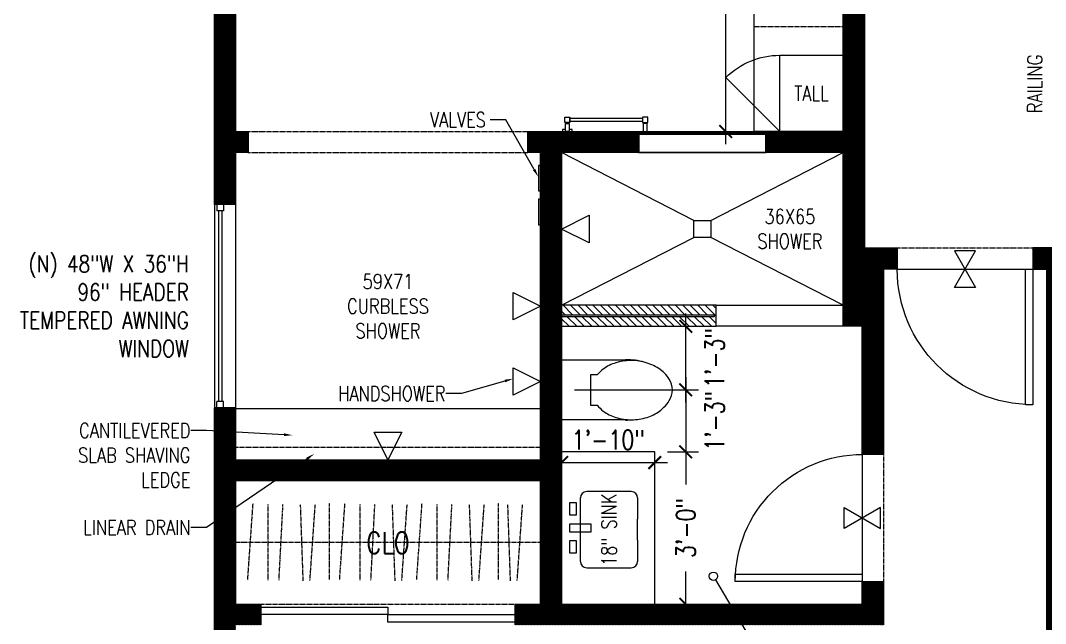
# Model space of a CAD drawing. Header units: inches. Extents: x -1 to 4116, y -71 to 1384.
# Drawn here: x 2699.9 to 2941.9, y 461.5 to 603.8 of the extents above; entities that cross this region are included whole.
import ezdxf
from ezdxf import colors
from ezdxf.entities.mleader import LeaderData, LeaderLine
from ezdxf.enums import TextEntityAlignment as Align
from ezdxf.math import Vec2, Vec3

# ---------------------------------------------------------------- set-up
doc = ezdxf.new("R2010")
doc.units = ezdxf.units.IN
doc.header["$MEASUREMENT"] = 0
doc.linetypes.add('HIDDEN2', pattern=[0.1875, 0.125, -0.0625])
doc.layers.get('DEFPOINTS').update_dxf_attribs({"color": 92, "lineweight": 15})
for name, color, linetype in [('A-ANNO', 3, 'Continuous'), ('A-ANNO - NEW', 3, 'Continuous'), ('A-ANNO-ROOMTAG-NEW', 2, 'Continuous'), ('A-APPL-NEWW', 1, 'Continuous'), ('A-CASE-BLW', 1, 'HIDDEN2'), ('A-CASE-NEW', 2, 'Continuous'), ('A-CASE-OVER', 1, 'HIDDEN2'), ('A-CLNG-HEAD', 1, 'HIDDEN2'), ('A-DIM-CONS', 2, 'Continuous'), ('A-DOOR-NEW', 2, 'Continuous'), ('A-FLOR-SILL', 8, 'Continuous'), ('A-GLAZ', 1, 'Continuous'), ('A-GLAZ-NEW', 1, 'Continuous'), ('A-PFIX', 2, 'Continuous'), ('A-WALL-HTCH-F', 252, 'Continuous'), ('A-WALL-NEW', 4, 'Continuous')]:
    doc.layers.add(name, color=color, linetype=linetype)
doc.styles.add('ccTXT', font='ROMANS.shx', dxfattribs={"width": 0.8})
doc.styles.add('EDGTXT', font='ROMANS.shx')
doc.dimstyles.new('DIM48$0', dxfattribs={"dimscale": 48, "dimtxt": 0.09375, "dimasz": 0.0625, "dimexe": 0.0625, "dimexo": 0.0625, "dimgap": 0.0625, "dimtad": 0, "dimdec": 8, "dimrnd": 0.125, "dimzin": 3, "dimdsep": 46, "dimlunit": 4, "dimtxsty": 'ccTXT', "dimblk": 'ARCHTICK', "dimblk1": 'ARCHTICK', "dimblk2": 'ARCHTICK', "dimsah": 1, "dimcen": 0.09375, "dimdle": 0.0625, "dimclrd": 2, "dimclre": 1, "dimclrt": 256, "dimadec": 0, "dimazin": 0, "dimtfac": 0.6, "dimtdec": 4, "dimtix": 1, "dimtmove": 2, "dimatfit": 3, "dimldrblk": 'ARCHTICK', "dimfxl": 1, "dimtvp": 1, "dimfrac": 2, "dimtolj": 1, "dimtzin": 0, "dimarcsym": 0})
pattern_1 = [(45, (0.0164, 0.01056), (-0.0883883476, 0.0883883476), [])]

# ---------------------------------------------------------------- blocks, each defined once
blk = doc.blocks.new('*U393')
for p, q in [((0, 5), (48, 5)), ((0, 5), (48, 5)), ((0, 2.875), (0, 4.375)), ((0, 4.375), (1.5, 4.375)), ((0, 2.875), (1.5, 2.875)), ((1.5, 2.875), (1.5, 4.375)), ((1.5, 4), (46.5, 4)), ((1.5, 3.25), (46.5, 3.25)), ((46.5, 2.875), (46.5, 4.375)), ((48, 4.375), (46.5, 4.375)), ((48, 2.875), (46.5, 2.875)), ((48, 2.875), (48, 4.375))]:
    blk.add_line(p, q)
at = {"flags": 128}
for points in [[(0, 0), (0, 5), (0, 5), (0, 5)], [(48, 0), (48, 5), (48, 5), (48, 5)]]:
    blk.add_lwpolyline(points, dxfattribs=at)
at = {"layer": 'A-FLOR-SILL'}
blk.add_line((0, 0), (48, 0), dxfattribs=at)
at = {"layer": 'A-GLAZ', "color": 8}
blk.add_line((0, 0), (48, 0), dxfattribs=at)
blk = doc.blocks.new('Towel Warmer ICO 20x48')
for points in [[(-18.8125, -1.875), (-17.9375, -1.875), (-17.9375, 0), (-18.8125, 0)], [(0.4375, -1.875), (-0.4375, -1.875), (-0.4375, 0), (0.4375, 0)], [(-19, -3.375), (-17.75, -3.375), (-17.75, -2.125), (-19, -2.125)], [(-18.6875, -1.875), (-18.0625, -1.875), (-18.0625, -2.125), (-18.6875, -2.125)], [(-17.75, -2.375), (-0.625, -2.375), (-0.625, -3.125), (-17.75, -3.125)], [(0.625, -3.375), (-0.625, -3.375), (-0.625, -2.125), (0.625, -2.125)], [(0.3125, -1.875), (-0.3125, -1.875), (-0.3125, -2.125), (0.3125, -2.125)]]:
    blk.add_lwpolyline(points, close=True)
blk.add_lwpolyline([(0.4375, -0.5), (1.125, -0.5), (1.125, 0), (-1.125, 0), (-1.125, -0.5), (-0.4375, -0.5)])
blk = doc.blocks.new('*U486')
at = {"linetype": 'ByBlock'}
blk.add_lwpolyline([(0, 0), (0, -32), (1.75, -32), (1.75, 0)], close=True, dxfattribs=at)
blk.add_arc((0, 0), 32, 270, 0, dxfattribs=at)
blk = doc.blocks.new('*U487')
at = {"linetype": 'ByBlock'}
blk.add_lwpolyline([(0, 0), (0, -30), (1.75, -30), (1.75, 0)], close=True, dxfattribs=at)
blk.add_arc((0, 0), 30, 270, 0, dxfattribs=at)
blk = doc.blocks.new('*U87')
at = {"color": 0, "linetype": 'ByBlock'}
for p, q in [((0, -7.11), (0, 7.11)), ((0, 7.11), (15.11, 7.11)), ((15.11, -7.11), (0, -7.11))]:
    blk.add_line(p, q, dxfattribs=at)
blk.add_lwpolyline([(24.13, -4.09, 0.06085), (25.42, -2.54, 0.143932), (26.16, 0, 0.143932), (25.42, 2.54, 0.107177), (22.93, 5.03, 0.077997), (19.52, 6.53, 0.141546), (12.76, 6.39, 0.085426), (9.83, 4.9, 0.066386), (8.4, 3.51), (6.82, 3.51), (6.82, -3.61), (8.4, -3.61, 0.066386), (9.83, -5, 0.085426), (12.76, -6.49, 0.074934), (16.47, -7.05, 0.074935), (20.18, -6.49, 0.085426), (23.12, -5, 0.047542)], format="xyb", close=True, dxfattribs=at)
for centre, start, end in [((15.11, -9.99), 75.0711, 90), ((15.11, 9.99), 270, 275.1954)]:
    blk.add_arc(centre, 17.11, start, end, dxfattribs=at)
blk = doc.blocks.new('*U362')
at = {"color": 0, "linetype": 'ByBlock'}
for p, q in [((4.5, 2.5), (4.5, 7.5)), ((18, 7.5), (18, 2.5)), ((4.5, -7.5), (4.5, -2.5)), ((18, -2.5), (18, -7.5))]:
    blk.add_line(p, q, dxfattribs=at)
at = {"color": 0}
for p, q in [((16.5, 9), (6, 9)), ((4.5, -2.5), (4.5, 2.5)), ((18, -2.5), (18, 2.5)), ((6, -9), (16.5, -9))]:
    blk.add_line(p, q, dxfattribs=at)
at = {"color": 0, "linetype": 'ByBlock'}
for centre, start, end in [((6, 7.5), 90, 180), ((16.5, 7.5), 0, 90), ((6, -7.5), 180, 270), ((16.5, -7.5), 270, 0)]:
    blk.add_arc(centre, 1.5, start, end, dxfattribs=at)
blk = doc.blocks.new('*U88')
at = {"color": 0, "linetype": 'ByBlock'}
blk.add_line((-0.0411, 0), (0.0411, 0), dxfattribs=at)
blk.add_lwpolyline([(-0.0675, 0.135), (0.0675, 0.135), (0, 0)], close=True, dxfattribs=at)
at = {"style": 'EDGTXT', "flags": 8}
blk.add_attdef('#LINE1', text='', height=0.125, dxfattribs=at).set_placement((0, 0.1931), align=Align.BOTTOM_CENTER)
blk = doc.blocks.new('*U510')
at = {"linetype": 'ByBlock'}
blk.add_lwpolyline([(0, 0), (30, 0), (30, 1.75), (0, 1.75)], close=True, dxfattribs=at)
blk = doc.blocks.new('*U283')
at = {"layer": 'A-FLOR-SILL'}
blk.add_line((-15, 0), (15, 0), dxfattribs=at)
blk.add_lwpolyline([(-2.51, 4.32), (2.51, -4.32), (-2.51, -4.32), (2.51, 4.32)], close=True, dxfattribs=at)
blk = doc.blocks.new('*U53')
at = {"layer": 'A-FLOR-SILL'}
blk.add_line((-16, 0), (16, 0), dxfattribs=at)
blk.add_lwpolyline([(-2.51, 4.32), (2.51, -4.32), (-2.51, -4.32), (2.51, 4.32)], close=True, dxfattribs=at)
blk = doc.blocks.new('_ArchTick')
at = {"color": 0, "linetype": 'ByBlock', "const_width": 0.15}
blk.add_lwpolyline([(-0.5, -0.5), (0.5, 0.5)], dxfattribs=at)
blk = doc.blocks.new('*D566')
at = {"layer": 'A-DIM-CONS', "color": 2, "lineweight": -2, "transparency": 16777216}
for p, q in [((2856.97, 504.99), (2856.97, 494.27)), ((2856.97, 462.99), (2856.97, 473.7))]:
    blk.add_line(p, q, dxfattribs=at)
at = {"layer": 'A-DIM-CONS', "color": 1, "lineweight": -2, "transparency": 16777216}
blk.add_line((2852.66, 501.99), (2859.97, 501.99), dxfattribs=at)
at = {"layer": 'DEFPOINTS', "color": 0, "transparency": 16777216}
for p in [(2849.66, 501.99), (2856.97, 465.99), (2856.97, 465.99)]:
    blk.add_point(p, dxfattribs=at)
at = {"layer": 'A-DIM-CONS', "color": 2, "lineweight": -2, "transparency": 16777216, "xscale": 3, "yscale": 3, "zscale": 3}
for p, rotation in [((2856.97, 501.99), 90), ((2856.97, 465.99), 270)]:
    blk.add_blockref('_ArchTick', p, dxfattribs=dict(at, rotation=rotation))
at = {"layer": 'A-DIM-CONS', "transparency": 16777216, "insert": (2856.97, 483.99), "char_height": 4.5, "attachment_point": 5, "rotation": 90, "style": 'ccTXT'}
blk.add_mtext('\\A1;3\'-0"', dxfattribs=at)
blk = doc.blocks.new('*D567')
at = {"layer": 'A-DIM-CONS', "color": 2, "lineweight": -2, "transparency": 16777216}
for p, q in [((2827.66, 499.46), (2824.66, 499.46)), ((2827.66, 499.46), (2849.66, 499.46)), ((2849.66, 499.46), (2852.66, 499.46))]:
    blk.add_line(p, q, dxfattribs=at)
at = {"layer": 'DEFPOINTS', "color": 0, "transparency": 16777216}
for p in [(2827.66, 499.46), (2849.66, 499.46), (2849.66, 499.46)]:
    blk.add_point(p, dxfattribs=at)
at = {"layer": 'A-DIM-CONS', "color": 2, "lineweight": -2, "transparency": 16777216, "xscale": 3, "yscale": 3, "zscale": 3}
blk.add_blockref('_ArchTick', (2827.66, 499.46), dxfattribs=at)
at = {"layer": 'A-DIM-CONS', "color": 2, "lineweight": -2, "transparency": 16777216, "xscale": 3, "yscale": 3, "zscale": 3, "rotation": 180}
blk.add_blockref('_ArchTick', (2849.66, 499.46), dxfattribs=at)
at = {"layer": 'A-DIM-CONS', "transparency": 16777216, "insert": (2838.66, 504.82), "char_height": 4.5, "attachment_point": 5, "style": 'ccTXT'}
blk.add_mtext('\\A1;1\'-10"', dxfattribs=at)
blk = doc.blocks.new('*D568')
at = {"layer": 'A-DIM-CONS', "color": 2, "lineweight": -2, "transparency": 16777216}
for p, q in [((2866.41, 702.12), (2866.41, 657.22)), ((2866.41, 574.62), (2866.41, 619.51))]:
    blk.add_line(p, q, dxfattribs=at)
at = {"layer": 'DEFPOINTS', "color": 0, "transparency": 16777216}
for p in [(2866.41, 699.12), (2866.41, 577.62), (2866.41, 577.62)]:
    blk.add_point(p, dxfattribs=at)
at = {"layer": 'A-DIM-CONS', "color": 2, "lineweight": -2, "transparency": 16777216, "xscale": 3, "yscale": 3, "zscale": 3}
for p, rotation in [((2866.41, 699.12), 90), ((2866.41, 577.62), 270)]:
    blk.add_blockref('_ArchTick', p, dxfattribs=dict(at, rotation=rotation))
at = {"layer": 'A-DIM-CONS', "transparency": 16777216, "insert": (2866.41, 638.37), "char_height": 4.5, "attachment_point": 5, "rotation": 90, "style": 'ccTXT'}
blk.add_mtext('\\A1;10\'-1 1/2"', dxfattribs=at)
blk = doc.blocks.new('*D570')
at = {"layer": 'A-DIM-CONS', "color": 2, "lineweight": -2, "transparency": 16777216}
blk.add_line((2856.97, 513.62), (2856.97, 534.62), dxfattribs=at)
at = {"layer": 'A-DIM-CONS', "color": 1, "lineweight": -2, "transparency": 16777216}
for p, q in [((2830.66, 531.62), (2859.97, 531.62)), ((2830.66, 516.62), (2859.97, 516.62))]:
    blk.add_line(p, q, dxfattribs=at)
at = {"layer": 'DEFPOINTS', "color": 0, "transparency": 16777216}
for p in [(2827.66, 531.62), (2856.97, 531.62), (2827.66, 516.62)]:
    blk.add_point(p, dxfattribs=at)
at = {"layer": 'A-DIM-CONS', "color": 2, "lineweight": -2, "transparency": 16777216, "xscale": 3, "yscale": 3, "zscale": 3}
for p, rotation in [((2856.97, 531.62), 90), ((2856.97, 516.62), 270)]:
    blk.add_blockref('_ArchTick', p, dxfattribs=dict(at, rotation=rotation))
at = {"layer": 'A-DIM-CONS', "transparency": 16777216, "insert": (2863.81, 524.12), "char_height": 4.5, "attachment_point": 5, "rotation": 90, "style": 'ccTXT'}
blk.add_mtext('\\A1;1\'-3"', dxfattribs=at)
blk = doc.blocks.new('*D571')
at = {"layer": 'A-DIM-CONS', "color": 2, "lineweight": -2, "transparency": 16777216}
blk.add_line((2856.97, 519.62), (2856.97, 498.99), dxfattribs=at)
at = {"layer": 'A-DIM-CONS', "color": 1, "lineweight": -2, "transparency": 16777216}
for p, q in [((2830.66, 516.62), (2859.97, 516.62)), ((2852.66, 501.99), (2859.97, 501.99))]:
    blk.add_line(p, q, dxfattribs=at)
at = {"layer": 'DEFPOINTS', "color": 0, "transparency": 16777216}
for p in [(2827.66, 516.62), (2849.66, 501.99), (2856.97, 501.99)]:
    blk.add_point(p, dxfattribs=at)
at = {"layer": 'A-DIM-CONS', "color": 2, "lineweight": -2, "transparency": 16777216, "xscale": 3, "yscale": 3, "zscale": 3}
for p, rotation in [((2856.97, 516.62), 90), ((2856.97, 501.99), 270)]:
    blk.add_blockref('_ArchTick', p, dxfattribs=dict(at, rotation=rotation))
at = {"layer": 'A-DIM-CONS', "transparency": 16777216, "insert": (2863.81, 509.3), "char_height": 4.5, "attachment_point": 5, "rotation": 90, "style": 'ccTXT'}
blk.add_mtext('\\A1;1\'-3"', dxfattribs=at)
blk = doc.blocks.new('*U103')
at = {"color": 0, "linetype": 'ByBlock'}
for points in [[(-6, -0.5), (-6, 1), (-3, 1), (-3, -0.5)], [(-1, -4), (-1, 1), (1, 1), (1, -4)], [(3, -0.5), (3, 1), (6, 1), (6, -0.5)]]:
    blk.add_lwpolyline(points, close=True, dxfattribs=at)

msp = doc.modelspace()

# ---------------------------------------------------------------- hatches: boundary and pattern name
at = {"layer": 'A-WALL-HTCH-F'}
h = msp.add_hatch(dxfattribs=at)
h.set_pattern_fill('ANSI31', color=256)
h.set_pattern_definition(pattern_1)
h.paths.add_polyline_path([(3353.15798868, 315.11544828), (3332.85798868, 315.11544828), (3332.15798868, 315.11544828), (3332.15798868, 419.11544828), (3361.2557944, 419.11544828), (3361.25628446, 424.11544826), (3322.15847874, 424.11864163), (3322.15798868, 419.11544828), (3327.15798868, 419.11544828), (3327.15798868, 315.11544828), (3257.15798868, 315.11544828), (3257.15798868, 398.61544828), (3275.15798868, 398.61544828), (3275.15798868, 419.11544828), (3292.15798868, 419.11544828), (3292.15798868, 424.12109193), (3275.15798868, 424.12248043), (3275.15798868, 429.11544828), (3270.17624421, 429.11544828), (3270.14717782, 403.62288793), (3256.15798868, 403.61544828), (3247.15798868, 403.61544828), (3247.15798868, 398.61544828), (3252.15798868, 398.61544828), (3252.15798868, 310.11544828), (3252.15798868, 277.36544828), (3257.15798868, 277.36544828), (3257.15798868, 310.11544828), (3398.15798868, 310.11544828), (3398.15798868, 315.11544828), (3377.15798868, 315.11544828), (3377.15804794, 311.11544828), (3353.15804794, 311.11544828)])
h.paths.add_polyline_path([(3082.65798868, 398.61544828), (3120.40798868, 398.61544828), (3120.40798868, 403.61544828), (3082.65798868, 403.61544828)], flags=17)
h.paths.add_polyline_path([(3082.65798868, 476.36544828), (3077.65798868, 476.36544828), (3077.65798868, 428.36544828), (3082.65798868, 428.36544828)])
h.paths.add_polyline_path([(3158.65798868, 463.11544828), (3187.65798868, 463.11544828), (3187.65798868, 454.86544828), (3182.65798868, 454.86544828), (3182.65798868, 458.11544828), (3158.65798868, 458.11544828), (3158.65798868, 403.61544828), (3182.65798868, 403.61544828), (3182.65798868, 406.86544828), (3187.65798868, 406.86544828), (3187.65798868, 403.61544828), (3215.15798868, 403.61544828), (3215.15798868, 398.61544828), (3150.40798868, 398.61544828), (3150.40798868, 403.61544828), (3153.65798868, 403.61544828), (3153.65798868, 500.11544828), (3082.65798868, 500.11544828), (3082.65798868, 505.11544828), (3158.65798868, 505.11544828)])
h.paths.add_polyline_path([(3366.90798868, 239.11544828), (3350.65798868, 239.11544828), (3350.65798868, 244.11544828), (3366.90798868, 244.11544828)])
h.paths.add_polyline_path([(3185.90798868, 239.11544828), (3173.90798868, 239.11544828), (3173.90798868, 244.11544828), (3185.90798868, 244.11544828)])
h.paths.add_polyline_path([(3125.90798868, 239.11544828), (3113.90798868, 239.11544828), (3113.90798868, 244.11544828), (3125.90798868, 244.11544828)])
h.paths.add_polyline_path([(3108.65798868, 239.11544828), (3108.65798868, 215.11544828), (3077.65798868, 215.11544828), (3077.65798868, 239.11544828), (3081.90798868, 239.11544828), (3081.90798868, 219.36544828), (3104.40798868, 219.36544828), (3104.40798868, 239.11544828)])
h.paths.add_polyline_path([(3222.15798868, 239.11544828), (3222.15798868, 215.11544828), (3191.15798868, 215.11544828), (3191.15798868, 239.11544828), (3195.40798868, 239.11544828), (3195.40798868, 219.36544828), (3217.90798868, 219.36544828), (3217.90798868, 239.11544828)])
h.paths.add_polyline_path([(3398.15798868, 425.86544828), (3403.15798868, 425.86544828), (3403.15798868, 473.36544828), (3398.15798868, 473.36544828)])
h.paths.add_polyline_path([(3398.15798868, 587.36544828), (3270.15798868, 587.36544828), (3270.15798868, 625.36544828), (3275.15798868, 625.36544828), (3275.15798868, 592.36544828), (3398.15798868, 592.36544828)])
h.paths.add_polyline_path([(3354.90798868, 707.86544828), (3318.90798868, 707.86544828), (3318.90798868, 702.86544828), (3354.90798868, 702.86544828)])
h.paths.add_polyline_path([(3398.15798868, 419.11544828), (3393.15798868, 419.11544828), (3393.15798868, 424.11544828), (3398.15798868, 424.11544828)], flags=17)
h.paths.add_polyline_path([(3398.15798868, 707.86544828), (3403.15798868, 707.86544828), (3403.15798868, 734.36544828), (3398.15798868, 734.36544828)])
h.paths.add_polyline_path([(3398.15798868, 782.36544828), (3403.15798868, 782.36544828), (3403.15798868, 926.36544828), (3398.15798868, 926.36544828)])
h.paths.add_polyline_path([(3403.15798868, 974.36544828), (3403.15798868, 1006.61544828), (3360.40798868, 1006.61544828), (3360.40798868, 1001.61544828), (3398.15798868, 1001.61544828), (3398.15798868, 974.36544828)])
h.paths.add_polyline_path([(3288.40798868, 1006.61544828), (3312.40798868, 1006.61544828), (3312.40798868, 1001.61544828), (3288.40798868, 1001.61544828)])
h.paths.add_polyline_path([(3168.40798868, 1006.61544828), (3192.40798868, 1006.61544828), (3192.40798868, 1001.61544828), (3168.40798868, 1001.61544828)])
h.paths.add_polyline_path([(3120.40798868, 1006.61544828), (3120.40798868, 1001.61544828), (3082.65798868, 1001.61544828), (3082.65798868, 706.36544828), (3077.65798868, 706.36544828), (3077.65798868, 819.61544828), (2952.65798868, 819.61544828), (2952.65798868, 780.11544828), (2951.40798868, 780.11544828), (2951.40798868, 816.36544828), (2948.90798868, 816.36544828), (2948.90798868, 780.11544828), (2947.65798868, 780.11544828), (2947.65798868, 867.36544828), (2948.90798868, 867.36544828), (2948.90798868, 831.11544828), (2951.40798868, 831.11544828), (2951.40798868, 867.36544828), (2952.65798868, 867.36544828), (2952.65798868, 824.61544828), (3077.65798868, 824.61544828), (3077.65798868, 909.61544828), (3028.40798868, 909.61544828), (3028.40798868, 914.61544828), (3077.65798868, 914.61544828), (3077.65798868, 1006.61544828)])
h.paths.add_polyline_path([(3077.65798868, 677.61544828), (2941.40798868, 677.61544828), (2941.40798868, 682.61544828), (2947.65798868, 682.61544828), (2947.65798868, 744.11544828), (2952.65798868, 744.11544828), (2952.65798868, 682.61544828), (3077.65798868, 682.61544828)])
h.paths.add_polyline_path([(3048.40798868, 350.11544828), (3077.65798868, 350.11544828), (3077.65798868, 345.11544828), (3048.40798868, 345.11544828)])
h.paths.add_polyline_path([(2922.40798868, 326.11544828), (2922.40798868, 321.11544828), (2947.15798868, 321.11544828), (2947.15798868, 345.11544828), (2976.40798868, 345.11544828), (2976.40798868, 350.11544828), (2947.15798868, 350.11544828), (2947.15798868, 550.11544828), (2938.90798868, 550.11544828), (2938.90798868, 545.11544828), (2942.15798868, 545.11544828), (2942.15798868, 326.11544828)])
h.paths.add_polyline_path([(2750.65798868, 614.36533057), (2750.65798868, 577.61544828), (2753.65798868, 577.61544828), (2753.65798868, 572.61544828), (2750.65798868, 572.61544828), (2750.65798868, 560.36544828), (2745.65798868, 560.36544828), (2745.65798868, 614.36533057)])
h.paths.add_polyline_path([(2745.65798868, 662.36533057), (2745.65798868, 709.61544828), (2750.65798868, 709.61544828), (2750.65798868, 704.11544828), (2792.90798868, 704.11544828), (2792.90798868, 699.11544828), (2750.65798868, 699.11544828), (2750.65798868, 662.36533057)])
h.paths.add_polyline_path([(2745.65798868, 755.86544828), (2745.65798868, 733.61544828), (2750.65798868, 733.61544828), (2750.65798868, 739.11544828), (2826.15798868, 739.11544828), (2826.15798868, 704.11544828), (2822.90798868, 704.11544828), (2822.90798868, 699.11544828), (2834.40798868, 699.11544828), (2834.40798868, 704.11544828), (2831.15798868, 704.11544828), (2831.15798868, 744.11544828), (2750.65798868, 744.11544828), (2750.65798868, 755.86544828)])
h.paths.add_polyline_path([(2750.65798868, 873.86544828), (2745.65798868, 873.86544828), (2745.65798868, 779.86544828), (2750.65798868, 779.86544828)])
h.paths.add_polyline_path([(2860.40798868, 914.61856261), (2872.40798868, 914.61856261), (2872.40798868, 909.61544828), (2860.40798868, 909.61544828)])
h.paths.add_polyline_path([(2750.65798868, 897.86544828), (2745.65798868, 897.86544828), (2745.65798868, 914.61544828), (2788.40798868, 914.61544828), (2788.40798868, 909.61544828), (2750.65798868, 909.61544828)])
h.paths.add_polyline_path([(2956.40798868, 914.61544828), (2956.40798868, 909.61544828), (2952.65798868, 909.61544828), (2952.65798868, 902.61544828), (2947.65798868, 902.61544828), (2947.65798868, 909.61544828), (2944.40798868, 909.61544828), (2944.40798868, 914.61544828)])
h.paths.add_polyline_path([(2874.40798868, 326.11544828), (2870.40798868, 326.11544828), (2870.40798868, 321.11544828), (2874.40798868, 321.11544828)])
h.paths.add_polyline_path([(2818.40798868, 326.11544828), (2822.40798868, 326.11544828), (2822.40798868, 321.11544828), (2818.40798868, 321.11544828)])
h = msp.add_hatch(dxfattribs=at)
h.set_pattern_fill('ANSI31', color=256)
h.set_pattern_definition(pattern_1)
h.paths.add_polyline_path([(2827.65798868, 572.61544828), (2845.90798868, 572.61544828), (2845.90792942, 576.86544828), (2875.90792942, 576.86544828), (2875.90798868, 572.61544828), (2894.15798868, 572.61544828), (2894.15798868, 531.61544828), (2898.65798868, 531.61544828), (2898.65798868, 501.36544828), (2903.65798868, 501.36544828), (2903.65798868, 545.11544828), (2906.90798868, 545.11544828), (2906.90798868, 550.11544828), (2899.15798868, 550.11544828), (2899.15798868, 677.61544828), (2905.40798868, 677.61544828), (2905.40798868, 682.61544828), (2899.15798868, 682.61544828), (2899.15798868, 744.11544828), (2870.15798868, 744.11544828), (2870.15798868, 739.11544828), (2894.15798868, 739.11544828), (2894.15798868, 704.11544828), (2866.40798868, 704.11544828), (2866.40798868, 699.11544828), (2894.15798868, 699.11544828), (2894.15798868, 577.61544828), (2819.65798868, 577.61544828), (2819.65798868, 572.61544828), (2822.65798868, 572.61544828), (2822.65799606, 512.11799494), (2822.65926201, 512.11799494), (2822.65926201, 500.11799494), (2767.21416656, 500.11799494), (2767.21215107, 500.11661929), (2822.65799752, 500.12054142), (2822.65799716, 500.11799494), (2750.65926201, 500.11799494), (2822.65799752, 500.11799494), (2822.65799752, 500.12054142), (2767.21215107, 500.11661929), (2759.88484062, 495.11544828), (2822.65798868, 495.11544828), (2822.65798868, 465.98666586), (2816.65798868, 465.98666586), (2816.65798868, 461.11544828), (2903.65798868, 461.11544828), (2903.65798868, 471.36544828), (2898.65798868, 471.36544828), (2898.65798868, 465.98666586), (2827.65798868, 465.98666586)])
h.paths.add_polyline_path([(2767.21215107, 500.11661929), (2750.65798868, 500.11544828), (2750.65798868, 506.64947105), (2745.65798868, 506.92032317), (2745.65798868, 485.40507503), (2750.65798868, 488.8177672), (2750.65798868, 495.11544828), (2759.88484062, 495.11544828)])
h.paths.add_polyline_path([(2750.65798868, 488.8177672), (2745.65798868, 485.40507503), (2745.65798868, 321.11544828), (2770.40798868, 321.11544828), (2770.40798868, 326.11544828), (2750.65798868, 326.11544828), (2750.65798868, 461.11544828), (2756.65798868, 461.11544828), (2756.65798868, 465.98666586), (2750.65798868, 465.98666586)])
h.paths.add_polyline_path([(2750.65798868, 512.36544828), (2745.65798868, 512.36544828), (2745.65798868, 506.92032317), (2750.65798868, 506.64947105)])
h = msp.add_hatch(dxfattribs=at)
h.set_pattern_fill('ANSI31', color=256, scale=10, angle=90)
h.set_pattern_definition([(135, (1818.1732, -145.322), (-0.8838835, -0.8838835), [])])
h.paths.add_polyline_path([(2827.65798868, 533.86544828), (2827.65798868, 531.61544828), (2864.15798868, 531.61544828), (2864.15798868, 536.61544828), (2827.65798868, 536.61544828), (2827.65798868, 534.36544828), (2863.65798868, 534.36544828), (2863.65798868, 533.86544828)])

# ---------------------------------------------------------------- linework, layer by layer
at = {"layer": 'A-ANNO-ROOMTAG-NEW', "elevation": 0.27330226}
msp.add_lwpolyline([(2864.0027726, 471.74827393), (2875.99674858, 451.36591769), (2881.73092251, 451.36591769)], dxfattribs=at)
at = {"layer": 'A-ANNO-ROOMTAG-NEW'}
msp.add_circle((2863.49561568, 472.61012766, 0.27330226), 1, dxfattribs=at)
at = {"layer": 'A-CASE-BLW'}
msp.add_line((2873.15798868, 602.36544828, 0.27330226), (2894.15798868, 602.36544828, 0.27330226), dxfattribs=at)
at = {"layer": 'A-CASE-NEW', "elevation": 0.27330226}
for points in [[(2873.15798868, 699.11544828), (2894.15798868, 699.11544828), (2894.15798868, 577.61544828), (2873.15798868, 577.61544828)], [(2894.15798868, 577.61544828), (2879.15798868, 577.61544828), (2879.15798868, 595.61544828), (2894.15798868, 595.61544828)]]:
    msp.add_lwpolyline(points, close=True, dxfattribs=at)
msp.add_lwpolyline([(2879.15798868, 577.61544828), (2866.43006662, 590.34337035, -0.1989123674), (2879.15798868, 595.61544828)], format="xyb", dxfattribs=at)
msp.add_lwpolyline([(2849.65798868, 465.98666586), (2849.65798868, 501.98666586), (2827.65798868, 501.98666586)], dxfattribs=at)
at = {"layer": 'A-CASE-OVER'}
for p, q in [((2753.54692055, 471.81413922, 0.27330226), (2754.80253708, 489.77029213, 0.27330226)), ((2758.40006096, 471.66231608, 0.27330226), (2758.40006096, 489.66231608, 0.27330226)), ((2760.92903735, 471.67465027, 0.27330226), (2761.87108457, 489.64998189, 0.27330226)), ((2766.64372521, 471.56667422, 0.27330226), (2766.01553427, 489.55570911, 0.27330226)), ((2768.23079787, 471.5954494, 0.27330226), (2769.4864144, 489.55160231, 0.27330226)), ((2772.86854318, 471.8810059, 0.27330226), (2772.86854318, 489.8810059, 0.27330226)), ((2775.24030648, 471.81413922, 0.27330226), (2776.49592301, 489.77029213, 0.27330226)), ((2780.09344689, 471.66231608, 0.27330226), (2780.09344689, 489.66231608, 0.27330226)), ((2782.62242329, 471.67465027, 0.27330226), (2783.5644705, 489.64998189, 0.27330226)), ((2788.33711114, 471.56667422, 0.27330226), (2787.7089202, 489.55570911, 0.27330226)), ((2789.9241838, 471.5954494, 0.27330226), (2791.17980033, 489.55160231, 0.27330226)), ((2793.43935276, 471.81413922, 0.27330226), (2794.69496929, 489.77029213, 0.27330226)), ((2798.29249318, 471.66231608, 0.27330226), (2798.29249318, 489.66231608, 0.27330226)), ((2800.82146957, 471.67465027, 0.27330226), (2801.76351678, 489.64998189, 0.27330226)), ((2806.53615742, 471.56667422, 0.27330226), (2805.90796648, 489.55570911, 0.27330226)), ((2808.12323008, 471.5954494, 0.27330226), (2809.37884661, 489.55160231, 0.27330226)), ((2812.76097539, 471.8810059, 0.27330226), (2812.76097539, 489.8810059, 0.27330226)), ((2815.5841051, 471.56667422, 0.27330226), (2814.95591415, 489.55570911, 0.27330226)), ((2817.17117775, 471.5954494, 0.27330226), (2818.42679428, 489.55160231, 0.27330226)), ((2822.65798868, 480.55105707, 0.27330226), (2750.65798868, 480.55105707, 0.27330226))]:
    msp.add_line(p, q, dxfattribs=at)
at = {"layer": 'A-CLNG-HEAD'}
for p, q in [((2753.65798868, 577.61544828, 0.27330226), (2819.65798868, 577.61544828, 0.27330226)), ((2753.65798868, 572.61544828, 0.27330226), (2819.65798868, 572.61544828, 0.27330226)), ((2906.90798868, 550.11544828, 0.27330226), (2938.90798868, 550.11544828, 0.27330226)), ((2906.90798868, 545.11544828, 0.27330226), (2938.90798868, 545.11544828, 0.27330226)), ((2898.65798868, 501.36544828, 0.27330226), (2898.65798868, 471.36544828, 0.27330226)), ((2903.65798868, 501.36544828, 0.27330226), (2903.65798868, 471.36544828, 0.27330226)), ((2756.65798868, 465.98666586, 0.27330226), (2816.65798868, 465.98666586, 0.27330226))]:
    msp.add_line(p, q, dxfattribs=at)
at = {"layer": 'A-GLAZ-NEW', "elevation": 0.27330226}
msp.add_lwpolyline([(2827.65798868, 533.86544828), (2827.65798868, 534.36544828), (2863.65798868, 534.36544828), (2863.65798868, 533.86544828)], close=True, dxfattribs=at)
at = {"layer": 'A-PFIX'}
for p, q in [((2827.65798868, 536.61544828, 0.27330226), (2858.90798868, 552.61544828, 0.27330226)), ((2894.15798868, 536.61544828, 0.27330226), (2862.90798868, 552.61544828, 0.27330226))]:
    msp.add_line(p, q, dxfattribs=at)
at = {"layer": 'A-PFIX', "linetype": 'HIDDEN2'}
msp.add_line((2750.65926201, 503.11799494, 0.27330226), (2822.65926201, 503.11799494, 0.27330226), dxfattribs=at)
at = {"layer": 'A-PFIX', "elevation": 0.27330226}
for points in [[(2858.90798868, 556.61544828), (2827.65798868, 572.61544828)], [(2862.90798868, 556.61544828), (2894.15798868, 572.61544828)]]:
    msp.add_lwpolyline(points, dxfattribs=at)
at = {"layer": 'A-PFIX', "elevation": 0.27330226, "flags": 128}
for points in [[(2822.65798868, 563.61034624), (2822.65798868, 569.61034624), (2822.15798868, 569.61034624), (2822.15798868, 563.61034624)], [(2822.65798868, 555.61034624), (2822.65798868, 561.61034624), (2822.15798868, 561.61034624), (2822.15798868, 555.61034624)]]:
    msp.add_lwpolyline(points, close=True, dxfattribs=at)
at = {"layer": 'A-PFIX', "elevation": 0.27330226}
for points in [[(2858.90798868, 552.61544828), (2858.90798868, 556.61544828), (2862.90798868, 556.61544828), (2862.90798868, 552.61544828)], [(2864.15798868, 531.61544828), (2864.15798868, 536.61544828), (2894.15798868, 536.61544828), (2894.15798868, 531.61544828)], [(2750.65926201, 500.11799494), (2822.65926201, 500.11799494), (2822.65926201, 512.11799494), (2750.65926201, 512.11799494)]]:
    msp.add_lwpolyline(points, close=True, dxfattribs=at)
at = {"layer": 'A-WALL-NEW', "elevation": 0.27330226}
for points in [[(2745.65798868, 321.11544828), (2745.65798868, 512.36544828), (2750.65798868, 512.36544828), (2750.65798868, 500.11544828), (2822.65799752, 500.12054142), (2822.65798868, 572.61544828), (2819.65798868, 572.61544828), (2819.65798868, 577.61544828), (2894.15798868, 577.61544828), (2894.15798868, 699.11544828)], [(2899.15798868, 677.61544828), (2899.15798868, 550.11544828), (2906.90798868, 550.11544828), (2906.90798868, 545.11544828), (2903.65798868, 545.11544828), (2903.65798868, 501.36544828), (2898.65798868, 501.36544828), (2898.65798868, 531.61544828), (2894.15798868, 531.61544828), (2894.15798868, 572.61544828), (2827.65798868, 572.61544828), (2827.65798868, 465.98666586), (2898.65798868, 465.98666586), (2898.65798868, 471.36544828), (2903.65798868, 471.36544828), (2903.65798868, 461.11544828)], [(2816.65798868, 461.11544828), (2816.65798868, 465.98666586), (2822.65798868, 465.98666586), (2822.65798868, 495.11544828), (2750.65798868, 495.11544828), (2750.65798868, 465.98666586), (2756.65798868, 465.98666586), (2756.65798868, 461.11544828)]]:
    msp.add_lwpolyline(points, dxfattribs=at)
for points in [[(2750.65798868, 614.36533057), (2750.65798868, 577.61544828), (2753.65798868, 577.61544828), (2753.65798868, 572.61544828), (2750.65798868, 572.61544828), (2750.65798868, 560.36544828), (2745.65798868, 560.36544828), (2745.65798868, 614.36533057)], [(2875.90798868, 572.61544828), (2875.90792942, 576.86544828), (2845.90792942, 576.86544828), (2845.90798868, 572.61544828)], [(2922.40798868, 326.11544828), (2922.40798868, 321.11544828), (2947.15798868, 321.11544828), (2947.15798868, 345.11544828), (2976.40798868, 345.11544828), (2976.40798868, 350.11544828), (2947.15798868, 350.11544828), (2947.15798868, 550.11544828), (2938.90798868, 550.11544828), (2938.90798868, 545.11544828), (2942.15798868, 545.11544828), (2942.15798868, 326.11544828)], [(2864.15798868, 531.61544828), (2864.15798868, 536.61544828), (2827.65798868, 536.61544828), (2827.65798868, 531.61544828)]]:
    msp.add_lwpolyline(points, close=True, dxfattribs=at)

# ---------------------------------------------------------------- block references
at = {"layer": 'A-APPL-NEWW', "rotation": 180}
msp.add_blockref('Towel Warmer ICO 20x48', (2829.00564921, 577.61544828, 0.27330226), dxfattribs=at)
at = {"layer": 'A-DOOR-NEW', "xscale": -1}
msp.add_blockref('*U486', (2938.90798868, 545.11544828, 0.27330226), dxfattribs=at)
for name, p, rotation in [('*U487', (2898.65798868, 471.36544828, 0.27330226), 270), ('*U510', (2756.65798868, 465.30105707, 0.27330226), 180), ('*U510', (2786.65798868, 463.55105707, 0.27330226), 180)]:
    msp.add_blockref(name, p, dxfattribs=dict(at, rotation=rotation))
at = {"layer": 'A-FLOR-SILL'}
msp.add_blockref('*U53', (2922.90798868, 545.11544828, 0.27330226), dxfattribs=at)
at = {"layer": 'A-FLOR-SILL', "rotation": 270}
msp.add_blockref('*U283', (2898.65798868, 486.36544828, 0.27330226), dxfattribs=at)
at = {"layer": 'A-GLAZ', "xscale": -1, "rotation": 90}
msp.add_blockref('*U393', (2750.65798868, 560.36544828, 0.27330226), dxfattribs=at)
at = {"layer": 'A-PFIX'}
for p, xscale, yscale, zscale, rotation in [((2827.65798868, 554.58853882, 0.27330226), 48, 48, 48, 269.9999999988661), ((2822.65798868, 536.36544828, 0.27330226), 48.0000000000001, 48.0000000000001, 48.0000000000001, 90), ((2822.65798868, 518.61544828, 0.27330226), 48.0000000000001, 48.0000000000001, 48.0000000000001, 90)]:
    msp.add_blockref('*U88', p, dxfattribs=dict(at, xscale=xscale, yscale=yscale, zscale=zscale, rotation=rotation))
for name, p in [('*U87', (2827.65798868, 516.61544828, 0.27330226)), ('*U362', (2827.58653459, 483.61544828, 0.27330226))]:
    msp.add_blockref(name, p, dxfattribs=at)
at = {"layer": 'A-PFIX', "xscale": 48.0000000000001, "yscale": 48.0000000000001, "zscale": 48.0000000000001}
msp.add_blockref('*U88', (2786.65798868, 500.11544828, 0.27330226), dxfattribs=at)
at = {"layer": 'A-PFIX', "rotation": 90}
msp.add_blockref('*U103', (2830.58653459, 484.02486362, 0.27330226), dxfattribs=at)

# ---------------------------------------------------------------- texts
at = {"layer": 'A-ANNO', "insert": (2939.40798868, 588.86544828, 0.27330226), "char_height": 3.5, "width": 91.7470625376, "attachment_point": 5, "rotation": 90, "style": 'ccTXT'}
msp.add_mtext('RAILING', dxfattribs=at)
at = {"layer": 'A-ANNO', "insert": (2886.65798868, 586.61544828, 0.27330226), "char_height": 3.5, "attachment_point": 5, "style": 'ccTXT'}
msp.add_mtext_dynamic_manual_height_columns('TALL', width=18.0362940567, gutter_width=30, heights=[0], dxfattribs=at)
at = {"layer": 'A-ANNO', "char_height": 3.5, "width": 18.6116374584, "attachment_point": 5, "style": 'ccTXT'}
for s, insert in [('36X65 SHOWER', (2881.56450021, 554.61544828, 0.27330226)), ('59X71 CURBLESS\\PSHOWER', (2786.65798868, 536.36544828, 0.27330226))]:
    msp.add_mtext(s, dxfattribs=dict(at, insert=insert))
at = {"layer": 'A-ANNO', "insert": (2838.83653459, 483.61544828, 0.27330226), "char_height": 3.5, "attachment_point": 5, "rotation": 90, "style": 'ccTXT'}
msp.add_mtext_dynamic_manual_height_columns('18" SINK', width=18.0362940567, gutter_width=30, heights=[0], dxfattribs=at)
at = {"layer": 'A-ANNO - NEW', "color": 1, "insert": (2739.65798868, 536.36544828, 0.27330226), "char_height": 4, "width": 50.8144273947, "attachment_point": 6, "style": 'ccTXT'}
msp.add_mtext('(N) 48"W X 36"H \\P96" HEADER \\PTEMPERED AWNING WINDOW', dxfattribs=at)
at = {"layer": 'A-ANNO-ROOMTAG-NEW', "insert": (2786.65798868, 480.50337692, 0.27330226), "char_height": 5, "width": 59.6256749842, "attachment_point": 5, "style": 'ccTXT'}
msp.add_mtext('CLO', dxfattribs=at)

# ---------------------------------------------------------------- dimensions: what is measured, and where the dimension line sits
at = {"layer": 'A-DIM-CONS'}
for base, p1, p2, picture, middle in [((2866.4079886795, 577.6154482844, 0.2733022636), (2866.4079886795, 699.1154482844, 0.2733022636), (2866.4079886795, 577.6154482844, 0.2733022636), '*D568', (2866.4079886795, 638.3654482844, 0.2733022636)), ((2856.9694215073, 531.6154482844, 0.2733022636), (2827.6579886795, 516.6154482844, 0.2733022636), (2827.6579886795, 531.6154482844, 0.2733022636), '*D570', (2863.8065778097, 524.1154482844, 0.2733022636)), ((2856.9694215073, 465.9866658646, 0.2733022636), (2849.6579886795, 501.9866658646, 0.2733022636), (2856.9694215073, 465.9866658646, 0.2733022636), '*D566', (2856.9694215073, 483.9866658646, 0.2733022636))]:
    dim = msp.add_linear_dim(base=base, p1=p1, p2=p2, angle=90, dimstyle='DIM48$0', dxfattribs=at)
    dim.commit()
    dim.dimension.update_dxf_attribs({"geometry": picture, "text_midpoint": middle, "dimtype": 160})
dim = msp.add_linear_dim(base=(2856.96942151, 501.98666586, 0.27330226), p1=(2827.65798868, 516.61544828, 0.27330226), p2=(2849.65798868, 501.98666586, 0.27330226), angle=270, text='1\'-3"', dimstyle='DIM48$0', dxfattribs=at)
dim.commit()
dim.dimension.update_dxf_attribs({"geometry": '*D571', "text_midpoint": (2863.80657781, 509.30105707, 0.27330226), "dimtype": 160})
dim = msp.add_linear_dim(base=(2849.6579886795, 499.4637716698, 0.2733022636), p1=(2827.6579886795, 499.4637716698, 0.2733022636), p2=(2849.6579886795, 499.4637716698, 0.2733022636), dimstyle='DIM48$0', dxfattribs=at)
dim.commit()
dim.dimension.update_dxf_attribs({"geometry": '*D567', "text_midpoint": (2838.6579886795, 504.8209145269, 0.2733022636)})

# ---------------------------------------------------------------- leaders
at = {"layer": 'A-ANNO - NEW'}
ml = msp.add_multileader_mtext('Standard', dxfattribs=at)
ml.set_content('VALVES', color=256, style='ccTXT')
ml.set_leader_properties()
ml.build(insert=Vec2(0, 0))
ml.multileader.update_dxf_attribs({"dogleg_length": 3.68852815, "arrow_head_size": 2})
ctx = ml.context
ctx.base_point, ctx.char_height, ctx.arrow_head_size, ctx.landing_gap_size, ctx.plane_origin = Vec3(2796.47521586, 580.38835234, 0.27330226), 3.5, 2, 0.09, Vec3(2822.65798868, 566.6966396, 0.27330226)
notes = []
notes.append((ctx, [(0, (1, 1, 0), (2814.47707734, 580.38835234, 0.27330226), (-1, 0), 3.68852815, [(0, [(2822.15798868, 566.89164316, 0.27330226)], 0, [])])]))
ctx.mtext.insert, ctx.mtext.flow_direction = Vec3(2796.56521586, 582.13835234, 0.27330226), 5
ml = msp.add_multileader_mtext('Standard', dxfattribs=at)
ml.set_content('HANDSHOWER', color=256, style='ccTXT')
ml.set_leader_properties()
ml.build(insert=Vec2(0, 0))
ml.multileader.update_dxf_attribs({"dogleg_length": 3.68852815, "arrow_head_size": 2})
ctx = ml.context
ctx.base_point, ctx.char_height, ctx.arrow_head_size, ctx.landing_gap_size, ctx.plane_origin = Vec3(2772.94835147, 515.73287618, 0.27330226), 3.5, 2, 0.09, Vec3(2816.17798868, 521.85544828, 0.27330226)
ctx.text_align_type = 2
notes.append((ctx, [(0, (1, 1, 0), (2804.01687962, 515.73287618, 0.27330226), (-1, 0), 3.68852815, [(0, [(2816.17798868, 519.25511139, 0.27330226)], 0, [])])]))
ctx.mtext.insert, ctx.mtext.alignment, ctx.mtext.flow_direction = Vec3(2800.23835147, 517.48287618, 0.27330226), 3, 5
ml = msp.add_multileader_mtext('Standard', dxfattribs=at)
ml.set_content('CANTILEVERED SLAB SHAVING LEDGE', color=256, style='ccTXT')
ml.set_leader_properties()
ml.build(insert=Vec2(0, 0))
ml.multileader.update_dxf_attribs({"dogleg_length": 3.68852815, "arrow_head_size": 2})
ctx = ml.context
ctx.base_point, ctx.char_height, ctx.arrow_head_size, ctx.landing_gap_size, ctx.plane_origin = Vec3(2710.58537064, 507.02166284, 0.27330226), 3.5, 2, 0.09, Vec3(2805.02312826, 513.04154228, 0.27330226)
ctx.text_align_type = 2
notes.append((ctx, [(0, (1, 1, 0), (2743.78723213, 507.02166284, 0.27330226), (-1, 0), 3.68852815, [(0, [(2764.10195083, 505.92120593, 0.27330226)], 0, [])])]))
ctx.mtext.insert, ctx.mtext.width, ctx.mtext.alignment, ctx.mtext.flow_direction = Vec3(2740.00870398, 508.77166284, 0.27330226), 35.7588139583, 3, 5
ml = msp.add_multileader_mtext('Standard', dxfattribs=at)
ml.set_content('LINEAR DRAIN', color=256, style='ccTXT')
ml.set_leader_properties()
ml.build(insert=Vec2(0, 0))
ml.multileader.update_dxf_attribs({"dogleg_length": 3.68852815, "arrow_head_size": 2})
ctx = ml.context
ctx.base_point, ctx.char_height, ctx.arrow_head_size, ctx.landing_gap_size, ctx.plane_origin = Vec3(2712.18537064, 484.12821178, 0.27330226), 3.5, 2, 0.09, Vec3(2765.79030244, 503.19444761, 0.27330226)
ctx.text_align_type = 2
notes.append((ctx, [(0, (1, 1, 0), (2743.78723213, 484.12821178, 0.27330226), (-1, 0), 3.68852815, [(0, [(2769.23553793, 501.49765859, 0.27330226)], 0, [])])]))
ctx.mtext.insert, ctx.mtext.alignment, ctx.mtext.flow_direction = Vec3(2740.00870398, 485.87821178, 0.27330226), 3, 5
for ctx, leaders in notes:
    for number, flags, end, landing, length, lines in leaders:
        leader = LeaderData()
        leader.index, (leader.has_last_leader_line, leader.has_dogleg_vector, leader.attachment_direction) = number, flags
        leader.last_leader_point, leader.dogleg_vector, leader.dogleg_length = Vec3(end), Vec3(landing), length
        for number, points, colour, breaks in lines:
            line = LeaderLine()
            line.index, line.vertices, line.color, line.breaks = number, Vec3.list(points), colors.encode_raw_color(colour), breaks
            leader.lines.append(line)
        ctx.leaders.append(leader)

doc.saveas('drawing.dxf')
